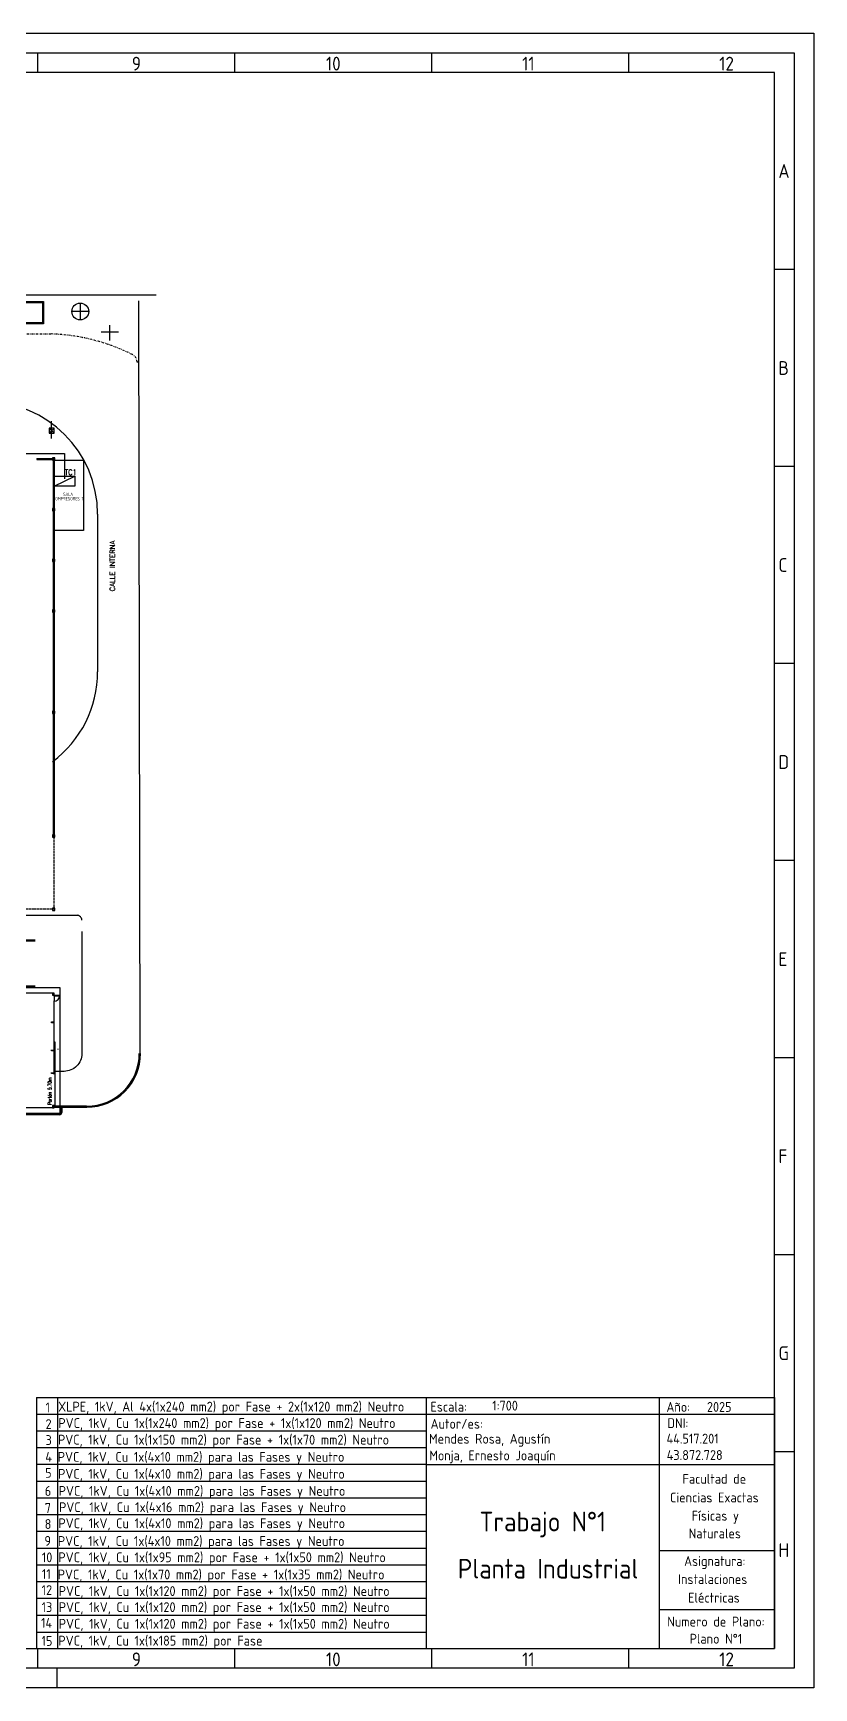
# Model space of a CAD drawing. Extents: x 522424 to 523018, y 277589 to 278009.
# Drawn here: x 522820.4 to 523018.5, y 277588.9 to 278008.9 of the extents above; entities that cross this region are included whole.
import ezdxf
from ezdxf.enums import TextEntityAlignment as Align

# ---------------------------------------------------------------- set-up
doc = ezdxf.new("R2010")
doc.units = 0
doc.linetypes.add('DASHDOT', pattern=[1, 0.5, -0.25, 0, -0.25])
doc.linetypes.add('HIDDEN', pattern=[0.375, 0.25, -0.125])
doc.layers.get('0').update_dxf_attribs({"linetype": 'CONTINUOUS'})
for name, color, linetype in [('025', 1, 'CONTINUOUS'), ('035', 5, 'CONTINUOUS'), ('05', 6, 'CONTINUOUS'), ('07', 7, 'CONTINUOUS'), ('A-MUROS', 10, 'CONTINUOUS'), ('ELECTRICIDAD', 6, 'CONTINUOUS'), ('TEXTO', 3, 'CONTINUOUS')]:
    doc.layers.add(name, color=color, linetype=linetype)
doc.styles.add('ISO Proportional', font='isocp.shx')
doc.styles.add('MM-TITULO 200', font='romans.shx', dxfattribs={"width": 0.8, "height": 1000})
doc.styles.add('SIMPLEX', font='simplex')
doc.styles.get("Standard").update_dxf_attribs({"font": 'ISOCP'})

# ---------------------------------------------------------------- blocks, each defined once
blk = doc.blocks.new('DIN_border_a2')
at = {"layer": '035'}
for p, q in [((397, 415), (397, 410)), ((447, 415), (447, 410)), ((497, 415), (497, 410)), ((547, 415), (547, 410)), ((584, 410), (10, 410)), ((584, 10), (584, 410)), ((588.98, 360), (584, 360)), ((588.98, 310), (584, 310)), ((588.98, 260), (584, 260)), ((588.98, 210), (584, 210)), ((589, 159.96), (584.02, 159.96)), ((589, 109.96), (584.02, 109.96)), ((589, 59.96), (584.02, 59.96)), ((10, 10), (584, 10)), ((397, 10), (397, 5)), ((447, 10), (447, 5)), ((497, 10), (497, 5)), ((547, 10), (547, 5)), ((402, 0), (402, 5))]:
    blk.add_line(p, q, dxfattribs=at)
blk.add_lwpolyline([(0, 420), (594, 420), (594, 0), (0, 0)], close=True, dxfattribs=at)
at = {"layer": '07'}
blk.add_lwpolyline([(5, 415), (589, 415), (589, 5), (5, 5)], close=True, dxfattribs=at)
at = {"layer": '035', "style": 'ISO Proportional'}
for s, p in [('9', (420.96, 410.5)), ('10', (470.22, 410.5)), ('11', (519.99, 410.5)), ('12', (569.99, 410.5)), ('A', (585, 383.25)), ('B', (585, 333.25)), ('C', (585, 283.25)), ('D', (585, 233.25)), ('E', (585.02, 183.22)), ('F', (585.02, 133.22)), ('G', (585.02, 83.22)), ('H', (585.02, 33.22)), ('9', (420.96, 5.5)), ('10', (470.22, 5.5)), ('11', (519.99, 5.5)), ('12', (569.99, 5.5))]:
    blk.add_text(s, height=3.5, dxfattribs=at).set_placement(p)
blk = doc.blocks.new('DIN_tblock_a2')
at = {"layer": '035'}
for p, q in [((-187.22, 55.25), (0, 55.25)), ((-187.22, 51), (-88.4, 51)), ((-187.2, 46.75), (-88.4, 46.75)), ((-187.2, 42.5), (-88.4, 42.5)), ((-187.2, 38.25), (-88.4, 38.25)), ((-187.2, 34), (-88.4, 34)), ((-187.2, 29.75), (-88.4, 29.75)), ((-187.2, 25.5), (-88.4, 25.5)), ((-187.2, 21.25), (-88.4, 21.25)), ((-187.2, 17), (-88.4, 17)), ((-29.31, 20.59), (0, 20.59)), ((-187.2, 12.75), (-88.4, 12.75)), ((-187.2, 8.5), (-88.42, 8.5)), ((-187.2, 4.25), (-88.4, 4.25)), ((-29.29, 5.65), (-0.01, 5.65)), ((-187.2, -0.06), (-88.4, -0.06))]:
    blk.add_line(p, q, dxfattribs=at)
at = {"layer": '07'}
for p, q in [((-187.2, 59.5), (-187.2, -4.25)), ((-187.2, 59.5), (0, 59.5)), ((-181.86, 59.5), (-181.86, -4.29)), ((-88.4, 59.5), (-88.4, -4.25)), ((-29.29, 59.5), (-29.29, -4.25)), ((0, 59.5), (0, -4.25)), ((-88.4, 42.46), (0, 42.46)), ((-187.2, -4.25), (0, -4.25))]:
    blk.add_line(p, q, dxfattribs=at)
at = {"layer": '025', "style": 'ISO Proportional'}
for s, p in [('1', (-184.9, 55.7)), ('XLPE, 1kV, Al 4x(1x240 mm2) por Fase + 2x(1x120 mm2) Neutro', (-181.73, 55.89)), ('Escala:', (-87.27, 55.86)), ('Año:   2025', (-27.41, 55.82)), ('2', (-184.93, 51.46)), ('PVC, 1kV, Cu 1x(1x240 mm2) por Fase + 1x(1x120 mm2) Neutro', (-181.69, 51.72)), ('Autor/es:', (-87.24, 51.54)), ('DNI:', (-27.17, 51.71)), ('3', (-184.93, 47.4)), ('PVC, 1kV, Cu 1x(1x150 mm2) por Fase + 1x(1x70 mm2) Neutro', (-181.78, 47.5)), ('4', (-184.99, 43.16)), ('PVC, 1kV, Cu 1x(4x10 mm2) para las Fases y Neutro', (-181.83, 43.14)), ('5', (-185.02, 39.09)), ('PVC, 1kV, Cu 1x(4x10 mm2) para las Fases y Neutro', (-181.74, 38.83)), ('Facultad de', (-23.32, 37.56)), ('6', (-185.12, 34.49)), ('PVC, 1kV, Cu 1x(4x10 mm2) para las Fases y Neutro', (-181.6, 34.5)), ('Ciencias Exactas', (-26.49, 32.83)), ('7', (-185.12, 30.16)), ('PVC, 1kV, Cu 1x(4x16 mm2) para las Fases y Neutro', (-181.51, 30.37)), ('Físicas y', (-20.98, 28.2)), ('8', (-185.15, 26.09)), ('PVC, 1kV, Cu 1x(4x10 mm2) para las Fases y Neutro', (-181.66, 26.29)), ('Naturales', (-21.76, 23.71)), ('9', (-185.21, 21.82)), ('PVC, 1kV, Cu 1x(4x10 mm2) para las Fases y Neutro', (-181.8, 21.78)), ('10', (-185.87, 17.64)), ('PVC, 1kV, Cu 1x(1x95 mm2) por Fase + 1x(1x50 mm2) Neutro', (-181.67, 17.65)), ('Asignatura:', (-22.92, 16.7)), ('11', (-185.85, 13.4)), ('PVC, 1kV, Cu 1x(1x70 mm2) por Fase + 1x(1x35 mm2) Neutro', (-181.85, 13.29)), ('Instalaciones', (-24.42, 12.1)), ('12', (-185.92, 9.33)), ('PVC, 1kV, Cu 1x(1x120 mm2) por Fase + 1x(1x50 mm2) Neutro', (-181.59, 9.08)), ('Eléctricas', (-21.9, 7.4)), ('13', (-185.92, 5)), ('PVC, 1kV, Cu 1x(1x120 mm2) por Fase + 1x(1x50 mm2) Neutro', (-181.59, 5)), ('14', (-186.07, 1.01)), ('PVC, 1kV, Cu 1x(1x120 mm2) por Fase + 1x(1x50 mm2) Neutro', (-181.58, 0.78)), ('Numero de Plano:', (-27.2, 1.33)), ('15', (-185.95, -3.57)), ('PVC, 1kV, Cu 1x(1x185 mm2) por Fase', (-181.67, -3.51)), ('Plano N°1', (-21.52, -3.02))]:
    blk.add_text(s, height=2.5, dxfattribs=at).set_placement(p)
at = {"layer": '05', "style": 'ISO Proportional'}
for tag, p in [('NUMERODELTP', (-59.74, 25.74)), ('NOMBREDELTP', (-59.99, 12.16))]:
    blk.add_attdef(tag, text='', height=5, dxfattribs=at).set_placement(p, align=Align.MIDDLE)
blk = doc.blocks.new('COL')
at = {"linetype": 'Continuous'}
for p, q in [((200, 200), (-200, 200)), ((-200, 200), (-200, -200)), ((200, -200), (200, 200)), ((-200, -200), (200, -200))]:
    blk.add_line(p, q, dxfattribs=at)
blk = doc.blocks.new('COL-METALICA')
for points in [[(0, -0.09), (0.008, -0.09), (0.008, 0.09), (0, 0.09)], [(0.292, 0.003), (0.292, -0.003), (0.008, -0.003), (0.008, 0.003)], [(0.3, -0.09), (0.292, -0.09), (0.292, 0.09), (0.3, 0.09)]]:
    blk.add_lwpolyline(points, close=True)
blk = doc.blocks.new('pta-escape')
for p, q in [((1.03, 0.01), (0.07, 0.01)), ((1.06, -0.13), (1.06, 0))]:
    blk.add_line(p, q)
for points in [[(0, -0.13), (0, -0.14), (0.03, -0.14), (0.03, -0.04), (0.04, -0.04), (0.04, -0.03), (0.03, -0.03), (0.03, 0.01), (0, 0.01), (0, 0)], [(1.06, -0.13), (1.06, -0.14), (1.03, -0.14), (1.03, -0.04), (1.02, -0.04), (1.02, -0.03), (1.03, -0.03), (1.03, 0.01), (1.06, 0.01), (1.06, 0)]]:
    blk.add_lwpolyline(points)
blk.add_lwpolyline([(0.03, -0.03), (0.07, -0.03), (0.07, 0.97), (0.03, 0.97)], close=True)
blk.add_arc((0.03, -0.03), 1, 0, 87.7094)

msp = doc.modelspace()

# ---------------------------------------------------------------- linework, layer by layer
at = {"layer": 'A-MUROS'}
for p, q in [((522851.62, 277942.35), (522537.45, 277942.35)), ((522832.33, 277940.37), (522832.33, 277936.08)), ((522847.54, 277748.64), (522847.2, 277940.92)), ((522834.47, 277938.22), (522830.19, 277938.22)), ((522841.99, 277932.94), (522837.67, 277932.94)), ((522839.76, 277934.78), (522839.76, 277930.89)), ((522847.2, 277925.38), (522846.74, 277925.37)), ((522836.74, 277886.79), (522836.74, 277846.79)), ((522832.72, 277780.84), (522832.73, 277749.86)), ((522825.74, 277744.8), (522825.74, 277763.14)), ((522825.45, 277744.8), (522825.74, 277744.8)), ((522825.88, 277744.72), (522825.88, 277736.09)), ((522827.06, 277734.66), (522624.98, 277734.66)), ((522827.06, 277734.62), (522625.02, 277734.62)), ((522827.06, 277734.33), (522625.31, 277734.33)), ((522833.95, 277736.51), (522825.88, 277736.51)), ((522834.02, 277736.29), (522825.88, 277736.29)), ((522825.88, 277736.29), (522834.02, 277736.29)), ((522827.31, 277736.29), (522827.31, 277734.9)), ((522827.35, 277736.29), (522827.35, 277734.9)), ((522827.63, 277736.29), (522827.63, 277734.9))]:
    msp.add_line(p, q, dxfattribs=at)
at = {"layer": 'A-MUROS', "linetype": 'Continuous'}
for p, q in [((522825.06, 277905.97), (522825.06, 277910.38)), ((522824.41, 277908.59), (522825.7, 277907.3)), ((522825.7, 277908.59), (522824.41, 277907.3)), ((522821.29, 277900.9), (522825.59, 277900.9)), ((522821.29, 277900.9), (522821.29, 277900.69)), ((522821.29, 277900.69), (522825.59, 277900.69)), ((522825.49, 277900.8), (522825.49, 277805.09)), ((522825.7, 277900.8), (522825.49, 277900.8)), ((522825.59, 277900.9), (522825.59, 277900.69)), ((522825.7, 277900.8), (522825.7, 277805.09)), ((522825.7, 277805.09), (522825.49, 277805.09)), ((522825.7, 277805.09), (522825.49, 277805.09)), ((522790.16, 277784.97), (522831.5, 277784.97)), ((522820.9, 277778.44), (522789.79, 277778.44)), ((522820.9, 277778.62), (522789.92, 277778.62)), ((522820.9, 277766.8), (522789.79, 277766.8)), ((522820.9, 277766.98), (522789.92, 277766.98)), ((522826.62, 277751.06), (522826.62, 277750.94))]:
    msp.add_line(p, q, dxfattribs=at)
at = {"layer": 'A-MUROS', "linetype": 'HIDDEN'}
for p, q in [((522825.59, 277804.79), (522825.59, 277786.51)), ((522825.59, 277786.51), (522811.31, 277786.51))]:
    msp.add_line(p, q, dxfattribs=at)
at = {"layer": 'A-MUROS'}
for points in [[(522823.02, 277935.08), (522816.74, 277935.08), (522816.74, 277940.79), (522823.02, 277940.79)], [(522822.74, 277935.37), (522817.02, 277935.37), (522817.02, 277940.51), (522822.74, 277940.51)], [(522825.59, 277900.51), (522833.11, 277900.51), (522833.11, 277882.64), (522825.59, 277882.64)], [(522609.59, 277766.66), (522827.16, 277766.66), (522827.16, 277734.66), (522609.59, 277734.66)], [(522825.31, 277764.66), (522825.74, 277764.66), (522825.74, 277765.23), (522825.31, 277765.23)], [(522825.95, 277744.72), (522825.95, 277752.77), (522825.81, 277752.77), (522825.81, 277744.72)], [(522825.31, 277736.09), (522825.74, 277736.09), (522825.74, 277736.66), (522825.31, 277736.66)]]:
    msp.add_lwpolyline(points, close=True, dxfattribs=at)
at = {"layer": 'A-MUROS', "linetype": 'DASHDOT'}
msp.add_lwpolyline([(522783.18, 277925.37, 0.042736), (522789.82, 277928.94, -0.152896), (522801.23, 277932.51), (522824.96, 277932.51, -0.108255), (522845.55, 277927.29, -0.284008), (522846.74, 277925.37), (522846.74, 277925.37)], format="xyb", dxfattribs=at)
at = {"layer": 'A-MUROS'}
for points in [[(522825.31, 277765.23), (522817.16, 277765.23)], [(522825.31, 277736.09), (522817.16, 277736.09)]]:
    msp.add_lwpolyline(points, dxfattribs=at)
msp.add_lwpolyline([(522832.73, 277765.01), (522832.73, 277749.86, -0.414214), (522828.23, 277745.36), (522825.88, 277745.36)], format="xyb", dxfattribs=at)
at = {"layer": 'A-MUROS', "linetype": 'Continuous'}
msp.add_circle((522832.33, 277938.22), 2.14, dxfattribs=at)
at = {"layer": 'A-MUROS'}
for centre, radius, start, end in [((522808.16, 277886.79), 28.57, 0, 90), ((522808.16, 277846.79), 28.57, 306.8699, 0), ((522831.5, 277783.76), 1.21, 0, 90.001), ((522833.95, 277749.86), 13.36, 270, 0), ((522834.09, 277749.79), 13.5, 269.6995, 0.3005), ((522827.06, 277734.9), 0.286, 270, 0), ((522827.06, 277734.9), 0.571, 270, 0), ((522827.06, 277734.9), 0.246, 269.999, 0.001)]:
    msp.add_arc(centre, radius, start, end, dxfattribs=at)
at = {"layer": 'ELECTRICIDAD'}
msp.add_line((522825.7, 277893.92), (522830.98, 277896.41), dxfattribs=at)
msp.add_lwpolyline([(522825.7, 277896.41), (522830.98, 277896.41), (522830.98, 277893.92), (522825.7, 277893.92)], close=True, dxfattribs=at)
at = {"layer": 'TEXTO', "color": 30, "linetype": 'ByBlock', "true_color": 0xf26722}
msp.add_line((522719.74, 277902.14), (522828.31, 277902.14), dxfattribs=at)
at = {"layer": 'TEXTO', "color": 30, "linetype": 'ByBlock', "true_color": 0xf8991e}
msp.add_line((522828.31, 277902.14), (522828.31, 277895.71), dxfattribs=at)

# ---------------------------------------------------------------- block references
msp.add_blockref('DIN_border_a2', (522424.45, 277588.87))
ref = msp.add_blockref('DIN_tblock_a2', (523008.45, 277603.12))
ref.add_attrib('MAßSTAB', '1:700', (522936.85, 277659.26), dxfattribs={"layer": '025', "height": 2.5, "style": 'ISO Proportional'})
ref.add_attrib('BENENNUNG', 'Trabajo N°1', dxfattribs={"layer": '05', "height": 5, "style": 'ISO Proportional'}).set_placement((522949.66, 277630.34), align=Align.MIDDLE)
ref.add_attrib('NAME', 'Mendes Rosa, Agustín', (522920.8, 277650.86), dxfattribs={"layer": '025', "height": 2.5, "style": 'ISO Proportional'})
ref.add_attrib('NAME', 'Monja, Ernesto Joaquín', (522920.88, 277646.62), dxfattribs={"layer": '025', "height": 2.5, "style": 'ISO Proportional'})
ref.add_attrib('BEARBEIT.', '43.872.728', (522981.12, 277646.72), dxfattribs={"layer": '025', "height": 2.5, "style": 'ISO Proportional'})
ref.add_attrib('GEPRÜFT', '44.517.201', (522981.07, 277650.89), dxfattribs={"layer": '025', "height": 2.5, "style": 'ISO Proportional'})
ref.add_attrib('ZEICHNUNGSNUMMER', 'Planta Industrial', dxfattribs={"layer": '05', "height": 5, "style": 'ISO Proportional'}).set_placement((522951.01, 277619.14), align=Align.MIDDLE)
at = {"layer": 'A-MUROS', "linetype": 'Continuous'}
for p, xscale, yscale, zscale in [((522825.06, 277907.94), 0.003214285714285714, 0.003214285714285714, 0.003214285714285714), ((522825.59, 277900.79), 0.001428571428571429, 0.001428571428571429, 0.001428571428571429), ((522825.59, 277887.94), 0.001428571428571429, 0.001428571428571429, 0.001428571428571429), ((522825.59, 277875.08), 0.001428571428571429, 0.001428571428571429, 0.001428571428571429), ((522825.59, 277862.22), 0.001428571428571429, 0.001428571428571429, 0.001428571428571429), ((522825.59, 277836.51), 0.001428571428571429, 0.001428571428571429, 0.001428571428571429), ((522825.59, 277805.08), 0.001428571428571429, 0.001428571428571429, 0.001428571428571429), ((522825.59, 277805.08), 0.001428571428571429, 0.001428571428571429, 0.001428571428571429), ((522825.59, 277786.51), 0.001428571428571429, 0.001428571428571429, 0.001428571428571429)]:
    msp.add_blockref('COL', p, dxfattribs=dict(at, xscale=xscale, yscale=yscale, zscale=zscale))
at = {"layer": 'A-MUROS', "xscale": 1.428571428571429, "yscale": 1.428571428571429, "zscale": 1.428571428571429, "rotation": 270}
msp.add_blockref('pta-escape', (522825.74, 277764.66), dxfattribs=at)
at = {"layer": 'A-MUROS', "xscale": -1.428571428571429, "yscale": 1.428571428571429, "zscale": 1.428571428571429}
for p in [(522825.45, 277757.8), (522825.45, 277750.66), (522825.45, 277744.93)]:
    msp.add_blockref('COL-METALICA', p, dxfattribs=at)

# ---------------------------------------------------------------- texts
at = {"layer": 'A-MUROS', "linetype": 'Continuous', "style": 'SIMPLEX', "width": 0.7}
msp.add_text('Portón 5.70m', height=0.8685, rotation=90, dxfattribs=at).set_placement((522824.99, 277736.85))
at = {"layer": 'TEXTO', "width": 0.8}
for s, height, p in [('COMPRESORES 1', 0.8571, (522829.25, 277890.26)), ('SALA', 0.857, (522829.25, 277891.38))]:
    msp.add_text(s, height=height, dxfattribs=at).set_placement(p, align=Align.CENTER)
at = {"layer": 'TEXTO', "color": 1, "linetype": 'Continuous', "style": 'SIMPLEX'}
msp.add_text('CALLE INTERNA', height=1.2857, rotation=90, dxfattribs=at).set_placement((522840.48, 277867.17), align=Align.MIDDLE_LEFT)
at = {"layer": 'TEXTO', "insert": (522825.64, 277898.13), "char_height": 1.429, "attachment_point": 1, "style": 'MM-TITULO 200'}
msp.add_mtext_dynamic_manual_height_columns('\\pxqc;TC1', width=8.5714, gutter_width=7.14, heights=[0], dxfattribs=at)

doc.saveas('drawing.dxf')
